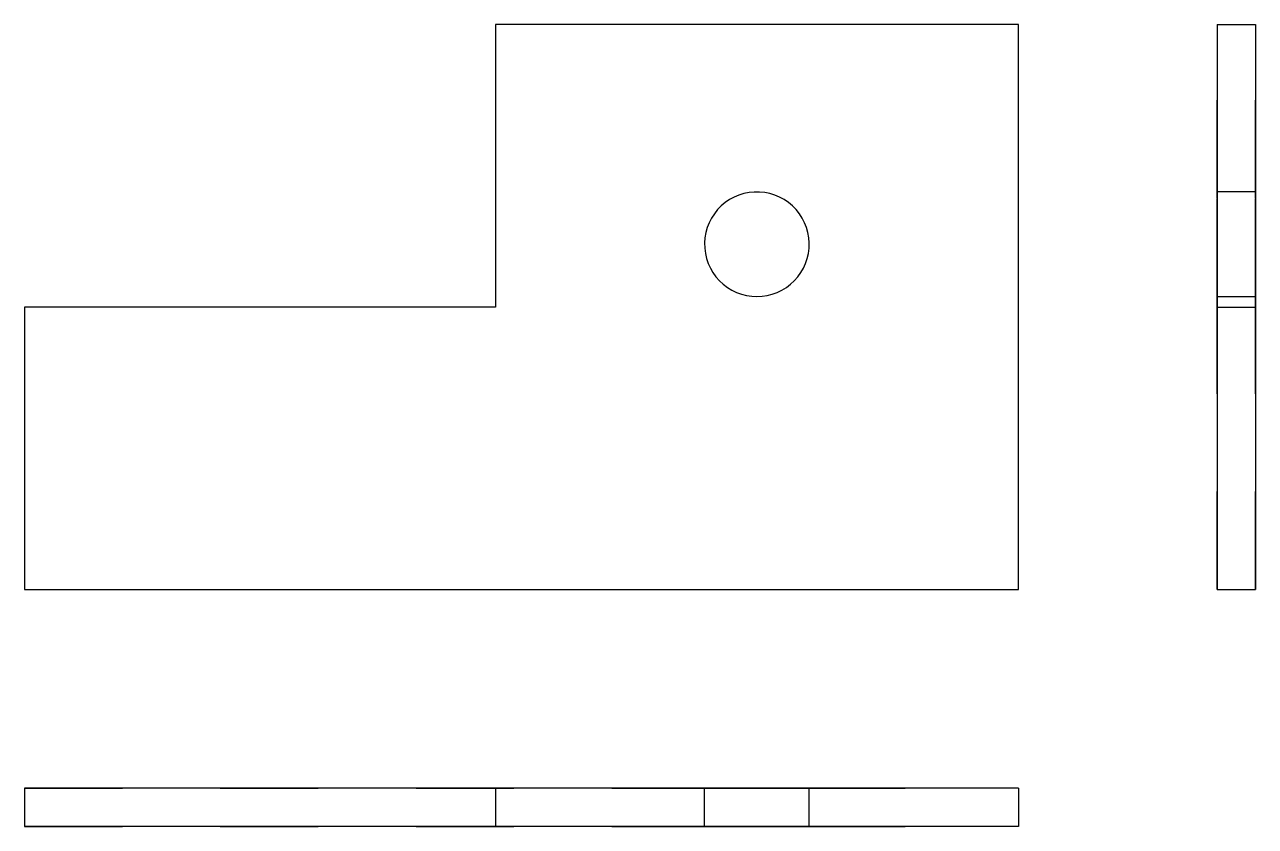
# Model space of a CAD drawing. Extents: x 0 to 1.26, y 0 to 0.82.
import ezdxf

# ---------------------------------------------------------------- set-up
doc = ezdxf.new("R2010")
doc.units = 0
doc.linetypes.add('HIDDEN', pattern=[0.050781, 0.033871, -0.01691])
for name, color, linetype in [('FRONT', 7, 'CONTINUOUS'), ('LEFT', 7, 'CONTINUOUS'), ('LEFT_HID', 7, 'HIDDEN'), ('TOP', 7, 'CONTINUOUS'), ('TOP_HID', 7, 'HIDDEN')]:
    doc.layers.add(name, color=color, linetype=linetype)

msp = doc.modelspace()

# ---------------------------------------------------------------- linework, layer by layer
at = {"layer": 'FRONT'}
for p, q in [((0.555921, 0.81949), (0.481086, 0.81949)), ((0.481086, 0.81949), (0.481086, 0.530839)), ((0.983553, 0.81949), (0.555921, 0.81949)), ((1.015625, 0.81949), (0.983553, 0.81949)), ((1.015625, 0.242188), (1.015625, 0.81949)), ((0.725162, 0.643144), (0.720482, 0.640595)), ((0.730073, 0.645214), (0.725162, 0.643144)), ((0.735165, 0.646785), (0.730073, 0.645214)), ((0.740388, 0.64784), (0.735165, 0.646785)), ((0.745691, 0.648371), (0.740388, 0.64784)), ((0.75102, 0.648371), (0.745691, 0.648371)), ((0.756322, 0.64784), (0.75102, 0.648371)), ((0.761545, 0.646785), (0.756322, 0.64784)), ((0.766638, 0.645214), (0.761545, 0.646785)), ((0.771548, 0.643144), (0.766638, 0.645214)), ((0.776228, 0.640595), (0.771548, 0.643144)), ((0.708276, 0.630353), (0.704954, 0.626187)), ((0.711997, 0.634168), (0.708276, 0.630353)), ((0.71608, 0.637593), (0.711997, 0.634168)), ((0.720482, 0.640595), (0.71608, 0.637593)), ((0.780631, 0.637593), (0.776228, 0.640595)), ((0.784713, 0.634168), (0.780631, 0.637593)), ((0.788434, 0.630353), (0.784713, 0.634168)), ((0.791757, 0.626187), (0.788434, 0.630353)), ((0.699632, 0.616968), (0.697685, 0.612008)), ((0.702063, 0.621711), (0.699632, 0.616968)), ((0.704954, 0.626187), (0.702063, 0.621711)), ((0.794648, 0.621711), (0.791757, 0.626187)), ((0.797079, 0.616968), (0.794648, 0.621711)), ((0.799026, 0.612008), (0.797079, 0.616968)), ((0.696242, 0.606878), (0.695316, 0.60163)), ((0.697685, 0.612008), (0.696242, 0.606878)), ((0.800469, 0.606878), (0.799026, 0.612008)), ((0.801394, 0.60163), (0.800469, 0.606878)), ((0.695316, 0.60163), (0.694918, 0.596316)), ((0.694918, 0.596316), (0.695051, 0.590989)), ((0.801793, 0.596316), (0.801394, 0.60163)), ((0.80166, 0.590989), (0.801793, 0.596316)), ((0.695051, 0.590989), (0.695713, 0.585701)), ((0.695713, 0.585701), (0.696899, 0.580506)), ((0.696899, 0.580506), (0.698596, 0.575455)), ((0.798114, 0.575455), (0.799811, 0.580506)), ((0.799811, 0.580506), (0.800997, 0.585701)), ((0.800997, 0.585701), (0.80166, 0.590989)), ((0.698596, 0.575455), (0.700788, 0.570597)), ((0.700788, 0.570597), (0.703453, 0.565982)), ((0.793258, 0.565982), (0.795922, 0.570597)), ((0.795922, 0.570597), (0.798114, 0.575455)), ((0.703453, 0.565982), (0.706563, 0.561656)), ((0.706563, 0.561656), (0.710089, 0.55766)), ((0.710089, 0.55766), (0.713996, 0.554035)), ((0.713996, 0.554035), (0.718244, 0.550818)), ((0.778467, 0.550818), (0.782715, 0.554035)), ((0.782715, 0.554035), (0.786621, 0.55766)), ((0.786621, 0.55766), (0.790147, 0.561656)), ((0.790147, 0.561656), (0.793258, 0.565982)), ((0.718244, 0.550818), (0.722791, 0.548039)), ((0.722791, 0.548039), (0.727592, 0.545727)), ((0.727592, 0.545727), (0.732599, 0.543904)), ((0.732599, 0.543904), (0.737764, 0.542589)), ((0.737764, 0.542589), (0.743033, 0.541795)), ((0.743033, 0.541795), (0.748355, 0.54153)), ((0.748355, 0.54153), (0.753678, 0.541795)), ((0.753678, 0.541795), (0.758947, 0.542589)), ((0.758947, 0.542589), (0.764111, 0.543904)), ((0.764111, 0.543904), (0.769119, 0.545727)), ((0.769119, 0.545727), (0.77392, 0.548039)), ((0.77392, 0.548039), (0.778467, 0.550818)), ((0.481086, 0.530839), (0, 0.530839)), ((0, 0.530839), (0, 0.242188)), ((0, 0.242188), (0.983553, 0.242188)), ((0.983553, 0.242188), (1.015625, 0.242188))]:
    msp.add_line(p, q, dxfattribs=at)
at = {"layer": 'LEFT'}
for p, q in [((1.21875, 0.81949), (1.257812, 0.81949)), ((1.21875, 0.81949), (1.21875, 0.530839)), ((1.257812, 0.81949), (1.257813, 0.530839)), ((1.21875, 0.530839), (1.257812, 0.530839)), ((1.21875, 0.530839), (1.21875, 0.242188)), ((1.257812, 0.530839), (1.257813, 0.242188)), ((1.21875, 0.242188), (1.257812, 0.242188))]:
    msp.add_line(p, q, dxfattribs=at)
at = {"layer": 'LEFT_HID', "linetype": 'HIDDEN'}
for p, q in [((1.21875, 0.242188), (1.21875, 0.81949)), ((1.257812, 0.242188), (1.257812, 0.81949)), ((1.21875, 0.54153), (1.21875, 0.648437)), ((1.21875, 0.648437), (1.21875, 0.54153)), ((1.257812, 0.648437), (1.21875, 0.648437)), ((1.257812, 0.54153), (1.257812, 0.648437)), ((1.257812, 0.648437), (1.257812, 0.54153)), ((1.21875, 0.54153), (1.257812, 0.54153))]:
    msp.add_line(p, q, dxfattribs=at)
at = {"layer": 'TOP'}
for p, q in [((0, 0.039063), (0, 0)), ((0.481086, 0.039063), (0, 0.039063)), ((0.481086, 0.039063), (0.481086, 0)), ((0.555921, 0.039063), (0.481086, 0.039063)), ((0.983553, 0.039063), (0.555921, 0.039063)), ((1.015625, 0.039063), (0.983553, 0.039063)), ((1.015625, 0.039063), (1.015625, 0)), ((0.481086, 0), (0, 0)), ((0.555921, 0), (0.481086, 0)), ((0.983553, 0), (0.555921, 0)), ((1.015625, 0), (0.983553, 0))]:
    msp.add_line(p, q, dxfattribs=at)
at = {"layer": 'TOP_HID', "linetype": 'HIDDEN'}
for p, q in [((0, 0.039063), (0.983553, 0.039063)), ((0.801809, 0.039063), (0.694901, 0.039063)), ((0.694901, 0.039063), (0.748355, 0.039063)), ((0.694901, 0), (0.694901, 0.039063)), ((0.748355, 0.039063), (0.801809, 0.039063)), ((0.801809, 0), (0.801809, 0.039063)), ((0, 0), (0.983553, 0)), ((0.801809, 0), (0.694901, 0)), ((0.694901, 0), (0.748355, 0)), ((0.748355, 0), (0.801809, 0))]:
    msp.add_line(p, q, dxfattribs=at)

doc.saveas('drawing.dxf')
